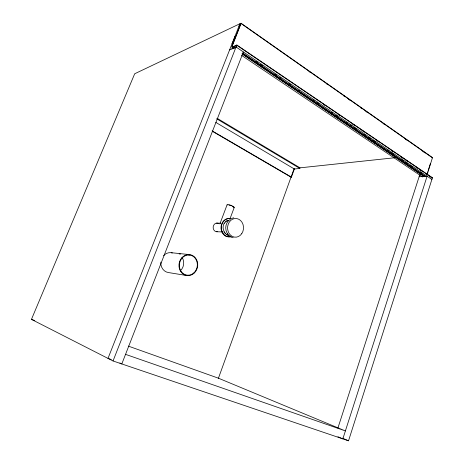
<?xml version="1.0" encoding="UTF-8"?>
<svg xmlns="http://www.w3.org/2000/svg" width="464" height="464" viewBox="0 0 464 464"><rect width="100%" height="100%" fill="white"/><g stroke="black" fill="none" stroke-linecap="round" stroke-linejoin="round"><path stroke-width="0.7" d="M111.325 359.53L108.002 358.399L239.929 23.722L134.699 73.759L31.448 319.377L113.042 360.969L348.528 440.8L432.419 177.764L236.831 45.008L232.829 46.713A2.094 0.742 -58.4 0 1 232.476 45.397L241.129 23.258L239.842 23.942M427.222 174.441L432.477 157.592L240.99 23.217M427.17 173.635L427.802 171.674M428.139 170.63L430.499 163.276M337.891 428.092L419.763 174.737M113.042 360.969L236.831 45.008M215.824 122.409L294.356 169.006L299.796 168.432L300.011 167.84L217.488 118.494M218.277 378.653L294.176 168.461M212.419 131.318L291.032 177.167L291.421 177.132L294.356 169.006M230.028 218.672L234.221 207.489M219.884 223.903L227.07 204.839M243.385 51.968L121.806 363.944L119.869 362.964M233.549 48.256L233.723 47.809L232.4 48.372L232.922 47.044L236.657 45.455L236.13 46.794L234.883 47.693M231.959 48.923L232.394 47.264A2.088 0.742 -58.4 0 1 232.035 45.953L234.459 39.8L233.67 40.148L232.029 43.767M228.607 220.429C219.803 222.54 222.413 235.12 230.538 236.379M238.902 26.326L240.021 24.029L240.822 23.652L234.633 39.359L233.844 39.713L234.958 36.331M229.605 49.921L236.222 47.125L431.914 179.469M231.223 218.527L233.723 217.819M227.714 220.586L226.658 220.887L227.024 220.893M299.205 167.927L394.736 157.748M419.102 176.772L427.106 176.216L342.844 438.874L337.908 436.734M225.22 221.815L225.585 221.821M224.037 223.143L224.396 223.149M216.502 223.12L220.806 223.178M216.357 231.722L222.813 231.959M223.886 232.058L224.245 232.07M225.388 233.433L224.269 232.51M171.245 252.706L189.817 254.626M179.133 253.93L180.548 254.075M188.343 254.887L189.759 255.038M187.038 275.581L168.583 272.577A10.022 9.025 -81.2 0 1 160.828 262.125M231.055 237.058L233.212 237.748M227.841 234.732L226.426 234.384L227.476 234.72M125.541 354.351L345.39 430.928L218.44 378.201L128.319 346.098M31.448 319.377L34.783 320.543M342.333 438.12L348.528 440.8M212.135 130.871L291.421 177.132M216.618 118.755L299.796 168.432M241.582 55.384L422.547 176.97M242.672 52.948L426.097 176.738M232.922 47.044L234.726 48.256M242.533 53.522L425.157 176.651M242.73 53.876L424.601 176.465M242.266 53.633L253.077 60.917M254.278 61.724L257.282 63.748M259.08 64.966L267.49 70.632M268.691 71.439L271.695 73.463M273.493 74.675L295.719 89.651M296.919 90.463L299.918 92.487M301.119 93.299L314.331 102.202M315.532 103.008L318.536 105.032M320.34 106.25L328.744 111.917M329.95 112.723L356.973 130.935M358.173 131.747L361.178 133.771M362.378 134.583L375.591 143.486M376.791 144.292L379.796 146.317M381.594 147.535L422.431 175.056M423.632 175.868L424.833 176.674M241.953 53.917L423.876 176.436M256.029 61.41L257.827 62.628M260.223 64.247L262.624 65.865M274.607 73.962L276.405 75.174M280.001 77.604L281.201 78.41M288.991 83.671L290.789 84.889M298.578 90.149L299.779 90.956M312.962 99.864L314.157 100.671M317.156 102.695L318.954 103.913M331.54 112.41L332.734 113.222M335.733 115.24L337.531 116.458M345.918 122.125L347.118 122.931M350.117 124.955L351.312 125.767M354.31 127.791L356.108 129.004M364.495 134.67L365.696 135.482M368.694 137.506L370.487 138.719M372.888 140.337L375.283 141.955M387.266 150.052L389.064 151.264M391.465 152.882L393.861 154.5M401.65 159.767L403.448 160.979M405.843 162.597L407.641 163.809M410.043 165.433L412.438 167.052M420.227 172.312L422.025 173.524M236.924 45.339L432.402 177.95M323.576 104.394L325.374 105.618M337.96 114.15L339.758 115.374M352.35 123.905L354.148 125.129M361.937 130.413L364.339 132.037M376.925 140.575L378.723 141.793M391.314 150.33L393.112 151.548M400.902 156.832L403.303 158.462M405.698 160.086L407.496 161.304M415.292 166.593L417.687 168.217M420.088 169.841L421.886 171.065M425.482 173.501L427.878 175.125M429.676 176.349L432.077 177.973M230.91 236.994L228.891 235.584L227.348 233.746M241.089 23.525L432.535 157.899M308.966 71.462L310.149 72.291M326.146 83.514L327.335 84.349M343.331 95.572L344.514 96.402M348.667 99.313L350.442 100.56M360.516 107.631L361.7 108.46M365.847 111.372L367.627 112.619M383.032 123.424L384.813 124.671M405.548 139.223L406.737 140.053M422.733 151.281L425.105 152.94M231.159 236.46A9.205 7.888 -88.6 0 1 221.009 228.358A9.205 7.888 -88.6 0 1 230.121 218.567M230.179 236.82A9.216 7.894 -88.6 0 1 221.351 227.563A9.216 7.894 -88.6 0 1 230.486 218.567M227.969 234.332A9.315 7.952 -88.5 0 1 227.296 233.404M226.995 232.905A9.315 7.952 -88.5 0 1 230.353 219.356M228.943 205.071A2.726 0.609 20.6 0 1 231.455 205.83M232.563 206.41A2.726 0.609 20.6 0 1 232.94 206.689M233.154 206.927A2.726 0.609 20.6 0 1 233.201 207.106M227.14 205.1A3.811 0.853 20.6 0 1 231.321 205.506A3.811 0.853 20.6 0 1 233.624 207.721M217.338 231.733A4.338 3.758 -88.6 0 1 213.191 226.809A4.338 3.758 -88.6 0 1 218.422 223.445M163.589 255.629A10.022 9.025 -81.2 0 1 172.393 252.955M182.016 257.288A9.773 8.758 -81.3 0 1 180.206 270.912M241.744 233.676A9.361 7.975 -88.5 0 0 236.808 218.579A9.361 7.975 -88.5 0 0 228.102 231.252A9.361 7.975 -88.5 0 0 241.744 233.676M193.877 273.4A10.573 9.361 -81.7 0 0 192.16 255.31A10.573 9.361 -81.7 0 0 179.011 266.568A10.573 9.361 -81.7 0 0 193.877 273.4M193.662 273.07A10.156 8.99 -81.7 0 0 192.015 255.699A10.156 8.99 -81.7 0 0 179.388 266.516A10.156 8.99 -81.7 0 0 193.662 273.07"/></g></svg>
